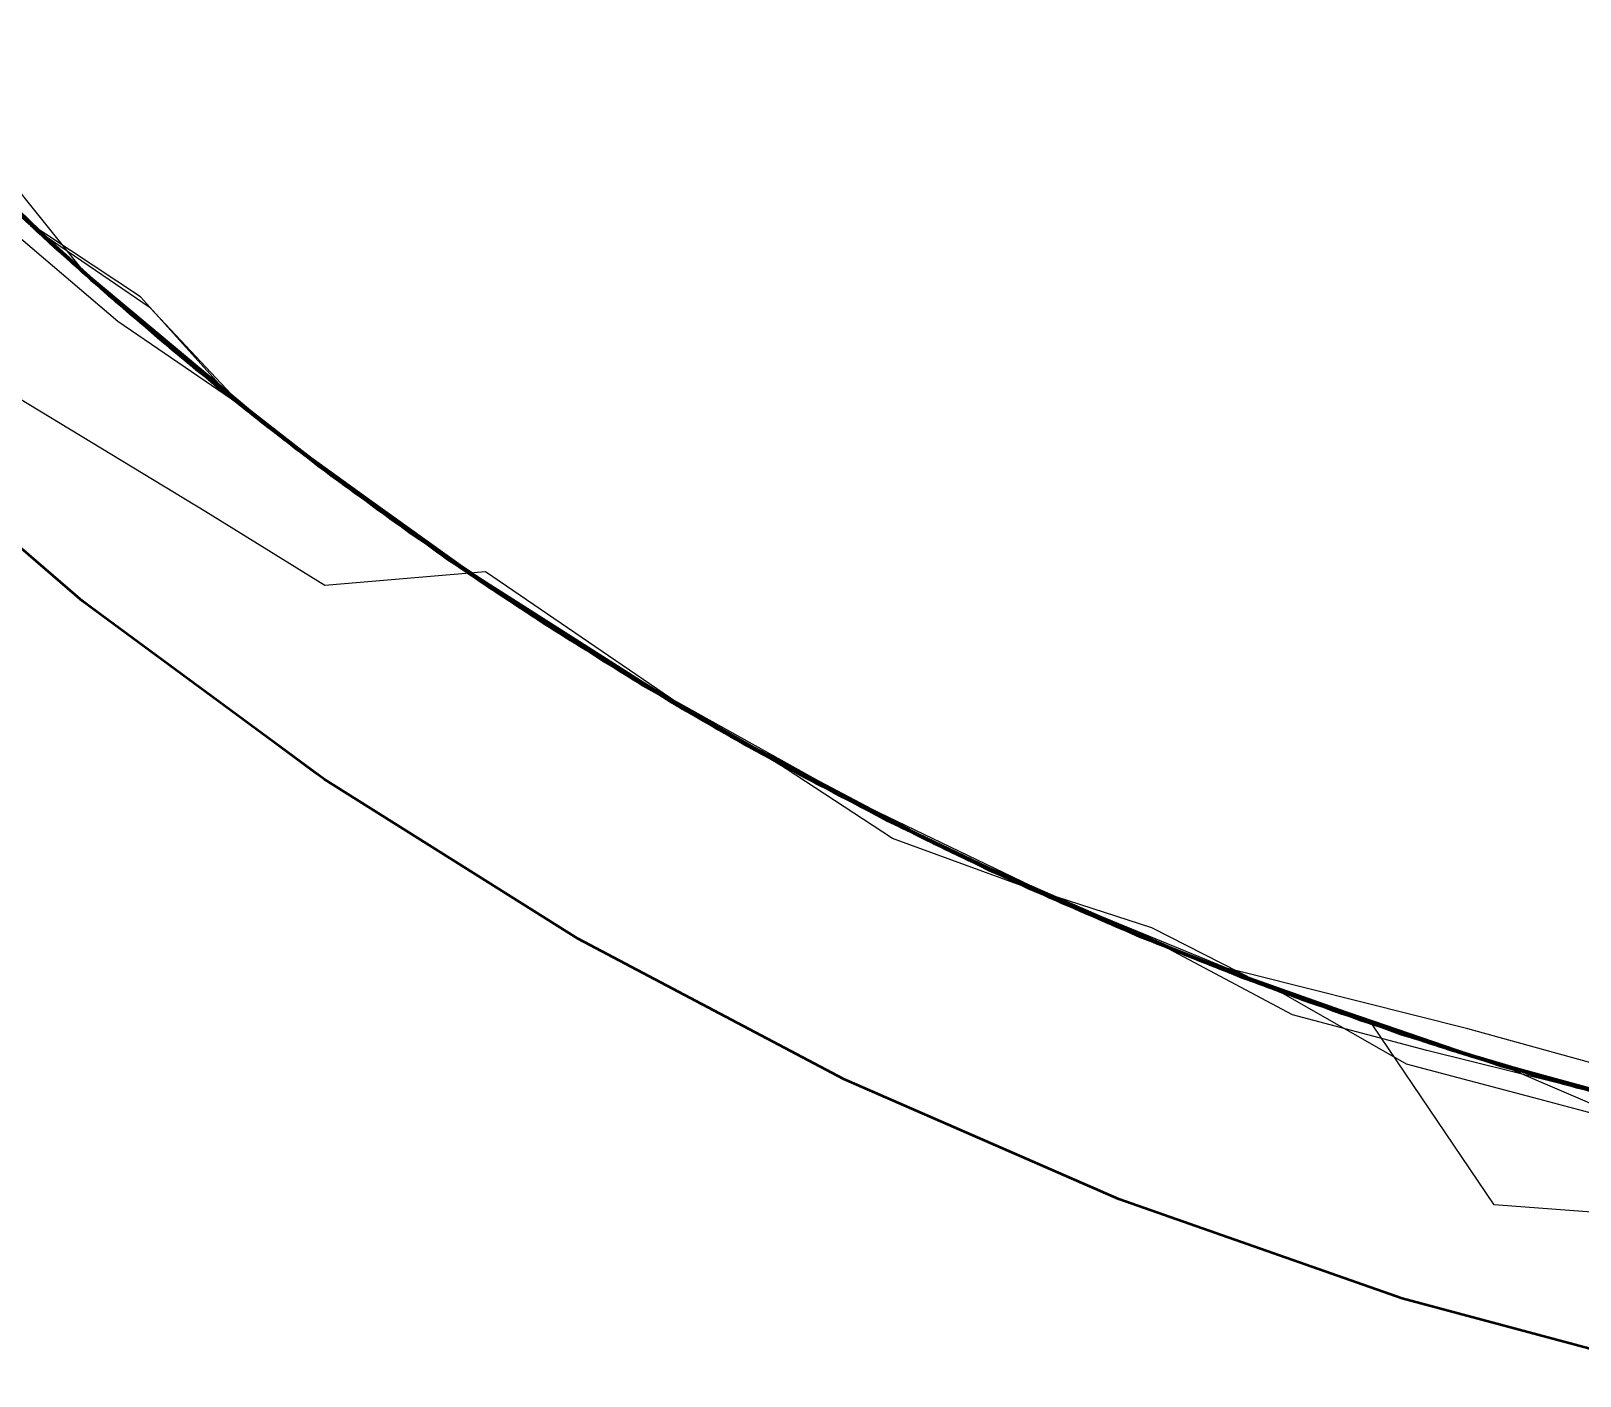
# Model space of a CAD drawing. Header units: millimetres. Extents: x 0 to 420, y 0 to 297.
# Drawn here: x 191.955 to 193.498, y 263.1 to 264.441 of the extents above; entities that cross this region are included whole.
import ezdxf

# ---------------------------------------------------------------- set-up
doc = ezdxf.new("R2010")
doc.units = ezdxf.units.MM
doc.linetypes.add('DASHED', pattern=[1.524, 1.27, -0.254])
doc.layers.add('HIDDEN', color=8, linetype='DASHED', lineweight=25)
doc.layers.add('VISIBLE', color=7, linetype='CONTINUOUS', lineweight=50)

msp = doc.modelspace()

# ---------------------------------------------------------------- linework, layer by layer
at = {"layer": 'HIDDEN'}
for points in [[(191.95749, 264.24384), (191.75944, 264.44082)], [(191.95708, 264.2439), (191.76273, 264.43683)], [(191.95898, 264.24206), (191.76277, 264.43671)], [(191.96031, 264.24098), (191.76296, 264.43672)], [(191.9587, 264.2424), (191.76378, 264.43572)], [(191.95928, 264.24223), (191.76381, 264.43589)], [(191.96462, 264.23738), (191.76926, 264.43026)], [(191.96727, 264.23454), (191.77021, 264.42892)], [(191.9608, 264.24022), (191.77176, 264.42688)], [(191.97065, 264.23144), (191.77405, 264.42479)], [(191.96932, 264.23264), (191.77687, 264.42179)], [(191.97435, 264.22807), (191.77782, 264.42087)], [(191.9781, 264.22443), (191.78, 264.41818)], [(191.97559, 264.22693), (191.78006, 264.41844)], [(191.97715, 264.22557), (191.78014, 264.41847)], [(191.97642, 264.22621), (191.78134, 264.4171)], [(191.98051, 264.22242), (191.78294, 264.41538)], [(191.98512, 264.21854), (191.78468, 264.41373)], [(191.98097, 264.22205), (191.78581, 264.41239)], [(191.98637, 264.21723), (191.78743, 264.41083)], [(191.98509, 264.21854), (191.78769, 264.41053)], [(191.98911, 264.21518), (191.78857, 264.40981)], [(191.98777, 264.21594), (191.78877, 264.40934)], [(191.98953, 264.21434), (191.79257, 264.40532)], [(191.99111, 264.21292), (191.79387, 264.404)], [(191.99295, 264.21134), (191.79395, 264.40415)], [(191.99575, 264.21095), (191.79742, 264.40272)], [(191.99555, 264.20887), (191.7982, 264.39944)], [(191.99882, 264.20665), (191.80135, 264.39714)], [(192.00322, 264.20203), (191.80557, 264.39183)], [(192.00356, 264.20173), (191.80574, 264.39176)], [(192.0055, 264.2), (191.80748, 264.38985)], [(192.00572, 264.19978), (191.8085, 264.38872)], [(192.0069, 264.19875), (191.8094, 264.38788)], [(192.01095, 264.19555), (191.8105, 264.3873)], [(192.01219, 264.19421), (191.81418, 264.38312)], [(192.01551, 264.19111), (191.81763, 264.37943)], [(192.01679, 264.19002), (191.81812, 264.37895)], [(192.017, 264.18981), (191.81881, 264.37822)], [(192.02452, 264.1836), (191.82345, 264.37406)], [(192.02462, 264.18322), (191.82417, 264.37293)], [(192.02507, 264.18269), (191.82634, 264.37055)], [(192.02785, 264.18005), (191.82861, 264.36817)], [(192.02762, 264.18046), (191.82886, 264.36798)], [(192.03186, 264.17659), (191.83177, 264.3649)], [(192.03298, 264.17577), (191.83402, 264.36277)], [(192.0389, 264.17049), (191.83983, 264.35685)], [(191.97341, 264.22879), (191.84206, 264.35452)], [(192.04337, 264.16672), (191.84561, 264.35109)], [(192.04999, 264.16097), (191.84996, 264.34668)], [(192.05354, 264.15793), (191.85406, 264.34265)], [(191.97871, 264.2241), (191.85477, 264.34194)], [(192.0544, 264.15718), (191.8548, 264.34189)], [(191.9572, 264.24419), (191.85607, 264.34109)], [(192.06341, 264.14947), (191.86307, 264.33372)], [(192.02956, 264.17999), (191.86492, 264.33231)], [(192.08402, 264.1325), (191.88192, 264.3155)], [(192.08295, 264.13288), (191.88206, 264.31505)], [(192.09219, 264.12535), (191.8836, 264.31375)], [(192.08506, 264.13112), (191.88383, 264.31336)], [(192.09734, 264.12085), (191.88898, 264.30846)], [(192.09575, 264.12213), (191.89081, 264.30655)], [(192.09971, 264.11889), (191.8942, 264.30332)], [(192.10301, 264.11606), (191.90058, 264.29704)], [(192.11246, 264.10819), (191.90558, 264.29238)], [(192.01537, 264.19124), (191.93014, 264.29702)], [(192.11901, 264.10287), (191.91666, 264.28176)], [(192.08627, 264.13008), (191.92172, 264.27696)], [(192.13856, 264.08682), (191.92975, 264.26932)], [(192.13957, 264.08598), (191.93108, 264.26799)], [(192.13971, 264.08597), (191.93379, 264.26557)], [(192.14385, 264.08251), (191.93486, 264.26451)], [(192.08083, 264.13466), (191.93595, 264.26355)], [(192.14418, 264.08236), (191.93598, 264.26352)], [(192.14721, 264.07964), (191.93727, 264.26216)], [(192.14652, 264.08047), (191.93951, 264.26021)], [(192.15091, 264.07696), (191.94047, 264.25938)], [(192.15471, 264.07384), (191.94469, 264.2553)], [(192.15103, 264.07684), (191.94512, 264.25498)], [(192.0639, 264.17594), (191.94694, 264.2533)], [(192.15815, 264.07119), (191.94929, 264.25115)], [(192.16217, 264.06792), (191.94957, 264.25084)], [(192.16212, 264.06795), (191.95424, 264.24652)], [(192.1649, 264.06597), (191.95445, 264.24685)], [(192.16503, 264.06565), (191.95708, 264.2439)], [(192.0734, 264.16491), (191.9572, 264.24419)], [(192.16842, 264.06306), (191.95749, 264.24384)], [(192.16772, 264.0638), (191.9587, 264.2424)], [(192.04113, 264.15124), (191.93779, 264.23933)], [(192.16879, 264.06259), (191.95898, 264.24206)], [(192.16847, 264.06335), (191.95928, 264.24223)], [(192.16983, 264.06183), (191.96031, 264.24098)], [(192.16347, 264.06676), (191.9608, 264.24022)], [(192.17354, 264.05922), (191.96462, 264.23738)], [(192.178, 264.05533), (191.96727, 264.23454)], [(192.17484, 264.05785), (191.96932, 264.23264)], [(192.18098, 264.05302), (191.97065, 264.23144)], [(192.11068, 264.10961), (191.97341, 264.22879)], [(192.18323, 264.05126), (191.97435, 264.22807)], [(192.18455, 264.05022), (191.97559, 264.22693)], [(192.18482, 264.05005), (191.97642, 264.22621)], [(192.18771, 264.04774), (191.97715, 264.22557)], [(192.19068, 264.04534), (191.9781, 264.22443)], [(192.12006, 264.102), (191.97871, 264.2241)], [(192.1916, 264.04465), (191.98051, 264.22242)], [(192.18941, 264.04641), (191.98097, 264.22205)], [(192.19649, 264.04115), (191.98509, 264.21854)], [(192.19938, 264.03892), (191.98512, 264.21854)], [(192.19717, 264.04036), (191.98637, 264.21723)], [(192.19987, 264.03828), (191.98777, 264.21594)], [(192.20365, 264.03589), (191.98911, 264.21518)], [(192.19992, 264.03826), (191.98953, 264.21434)], [(192.20182, 264.03676), (191.99111, 264.21292)], [(192.20412, 264.03496), (191.99295, 264.21134)], [(192.20645, 264.03316), (191.99555, 264.20887)], [(192.20746, 264.03415), (191.99575, 264.21095)], [(192.20955, 264.03113), (191.99882, 264.20665)], [(192.21418, 264.0272), (192.00322, 264.20203)], [(192.21421, 264.02719), (192.00356, 264.20173)], [(192.21698, 264.02505), (192.0055, 264.2)], [(192.21608, 264.02574), (192.00572, 264.19978)], [(192.21766, 264.02453), (192.0069, 264.19875)], [(192.22412, 264.01976), (192.01095, 264.19555)], [(192.22334, 264.02028), (192.01219, 264.19421)], [(192.22625, 264.01796), (192.01537, 264.19124)], [(192.22653, 264.01774), (192.01551, 264.19111)], [(192.229, 264.0159), (192.01679, 264.19002)], [(192.22835, 264.01637), (192.017, 264.18981)], [(192.23895, 264.00854), (192.02452, 264.1836)], [(192.23719, 264.00969), (192.02462, 264.18322)], [(192.23695, 264.00982), (192.02507, 264.18269)], [(192.23943, 264.00795), (192.02762, 264.18046)], [(192.24062, 264.00677), (192.02785, 264.18005)], [(192.20358, 264.03746), (192.02956, 264.17999)], [(192.24495, 264.00366), (192.03186, 264.17659)], [(192.24505, 264.00372), (192.03298, 264.17577)], [(192.25099, 263.99911), (192.0389, 264.17049)], [(192.25424, 263.99684), (192.04337, 264.16672)], [(192.15692, 264.07211), (192.0639, 264.17594)], [(192.15453, 264.07403), (192.04113, 264.15124)], [(192.26293, 263.99035), (192.04999, 264.16097)], [(192.26599, 263.98807), (192.05354, 264.15793)], [(192.2668, 263.98748), (192.0544, 264.15718)], [(192.16934, 264.06246), (192.0734, 264.16491)], [(192.2766, 263.98022), (192.06341, 264.14947)], [(192.23217, 264.01345), (192.08083, 264.13466)], [(192.29642, 263.96573), (192.08295, 264.13288)], [(192.2989, 263.96457), (192.08402, 264.1325)], [(192.29897, 263.96389), (192.08506, 264.13112)], [(192.25925, 263.99309), (192.08627, 264.13008)], [(192.31361, 263.95351), (192.09219, 264.12535)], [(192.31367, 263.95328), (192.09575, 264.12213)], [(192.31898, 263.94945), (192.09734, 264.12085)], [(192.31786, 263.95033), (192.09971, 264.11889)], [(192.31793, 263.95023), (192.10301, 264.11606)], [(192.25357, 263.99725), (192.11068, 264.10961)], [(192.33241, 263.93968), (192.11246, 264.10819)], [(192.12885, 263.96172), (191.90354, 264.09826)], [(192.33368, 263.93902), (192.11901, 264.10287)], [(192.26728, 263.98711), (192.12006, 264.102)], [(191.99807, 263.87904), (191.77246, 264.07416)], [(192.36005, 263.92044), (192.13856, 264.08682)], [(192.36065, 263.92005), (192.13957, 264.08598)], [(192.3581, 263.92188), (192.13971, 264.08597)], [(192.3655, 263.91662), (192.14385, 264.08251)], [(192.3652, 263.91695), (192.14418, 264.08236)], [(192.36632, 263.91618), (192.14652, 264.08047)], [(192.36971, 263.91353), (192.14721, 264.07964)], [(192.37426, 263.91069), (192.15091, 264.07696)], [(192.36932, 263.9141), (192.15103, 264.07684)], [(192.37325, 263.9114), (192.15453, 264.07403)], [(192.37777, 263.90828), (192.15471, 264.07384)], [(192.37967, 263.90698), (192.15692, 264.07211)], [(192.38009, 263.90675), (192.15815, 264.07119)], [(192.38242, 263.9051), (192.16212, 264.06795)], [(192.38784, 263.9014), (192.16217, 264.06792)], [(192.37892, 263.9075), (192.16347, 264.06676)], [(192.38785, 263.90139), (192.1649, 264.06597)], [(192.38545, 263.90303), (192.16503, 264.06565)], [(192.39007, 263.90072), (192.16772, 264.0638)], [(192.39014, 263.89983), (192.16842, 264.06306)], [(192.39022, 263.90021), (192.16847, 264.06335)], [(192.39101, 263.89921), (192.16879, 264.06259)], [(192.39312, 263.89787), (192.16934, 264.06246)], [(192.39131, 263.89906), (192.16983, 264.06183)], [(192.39485, 263.89682), (192.17354, 264.05922)], [(192.39234, 263.89833), (192.17484, 264.05785)], [(192.40119, 263.89229), (192.178, 264.05533)], [(192.40391, 263.89051), (192.18098, 264.05302)], [(192.40491, 263.88984), (192.18323, 264.05126)], [(192.40579, 263.88924), (192.18455, 264.05022)], [(192.40527, 263.88961), (192.18482, 264.05005)], [(192.41063, 263.88596), (192.18771, 264.04774)], [(192.41002, 263.8864), (192.18941, 264.04641)], [(192.4166, 263.8821), (192.19068, 264.04534)], [(192.41503, 263.88301), (192.1916, 264.04465)], [(192.42051, 263.87961), (192.19649, 264.04115)], [(192.41915, 263.88029), (192.19717, 264.04036)], [(192.42578, 263.87609), (192.19938, 264.03892)], [(192.42328, 263.87754), (192.19987, 264.03828)], [(192.4225, 263.8781), (192.19992, 264.03826)], [(192.42493, 263.87645), (192.20182, 264.03676)], [(192.38617, 263.90531), (192.20358, 264.03746)], [(192.43065, 263.87315), (192.20365, 264.03589)], [(192.42673, 263.87527), (192.20412, 264.03496)], [(192.42978, 263.87326), (192.20645, 264.03316)], [(192.43132, 263.87338), (192.20746, 264.03415)], [(192.43238, 263.87153), (192.20955, 264.03113)], [(192.43728, 263.86827), (192.21418, 264.0272)], [(192.43774, 263.868), (192.21421, 264.02719)], [(192.43854, 263.86744), (192.21608, 264.02574)], [(192.4407, 263.86602), (192.21698, 264.02505)], [(192.44054, 263.86613), (192.21766, 264.02453)], [(192.44641, 263.8623), (192.22334, 264.02028)], [(192.44808, 263.8612), (192.22412, 264.01976)], [(192.44905, 263.86055), (192.22625, 264.01796)], [(192.44958, 263.86021), (192.22653, 264.01774)], [(192.45176, 263.85879), (192.22835, 264.01637)], [(192.45345, 263.85769), (192.229, 264.0159)], [(192.38958, 263.90021), (192.23217, 264.01345)], [(192.46087, 263.85285), (192.23695, 264.00982)], [(192.45975, 263.85359), (192.23719, 264.00969)], [(192.46538, 263.84996), (192.23895, 264.00854)], [(192.46314, 263.85139), (192.23943, 264.00795)], [(192.46591, 263.84929), (192.24062, 264.00677)], [(192.46988, 263.84696), (192.24495, 264.00366)], [(192.46913, 263.84752), (192.24505, 264.00372)], [(192.47501, 263.84364), (192.25099, 263.99911)], [(192.40174, 263.89196), (192.25357, 263.99725)], [(192.47827, 263.84174), (192.25424, 263.99684)], [(192.44006, 263.86646), (192.25925, 263.99309)], [(192.48767, 263.83568), (192.26293, 263.99035)], [(192.49028, 263.83401), (192.26599, 263.98807)], [(192.49089, 263.83362), (192.2668, 263.98748)], [(192.49155, 263.83319), (192.26728, 263.98711)], [(192.50152, 263.82687), (192.2766, 263.98022)], [(192.52138, 263.81447), (192.29642, 263.96573)], [(192.52539, 263.81262), (192.2989, 263.96457)], [(192.24749, 263.88808), (192.12885, 263.96172)], [(192.52449, 263.81254), (192.29897, 263.96389)], [(192.54582, 263.79949), (192.31361, 263.95351)], [(192.54333, 263.80094), (192.31367, 263.95328)], [(192.54749, 263.79843), (192.31786, 263.95033)], [(192.54424, 263.80036), (192.31793, 263.95023)], [(192.55247, 263.79531), (192.31898, 263.94945)], [(192.56434, 263.78778), (192.33241, 263.93968)], [(192.55959, 263.79105), (192.33368, 263.93902)], [(192.58778, 263.77417), (192.3581, 263.92188)], [(192.59299, 263.77102), (192.36005, 263.92044)], [(192.5931, 263.77102), (192.36065, 263.92005)], [(192.59787, 263.76821), (192.3652, 263.91695)], [(192.59852, 263.76771), (192.3655, 263.91662)], [(192.59766, 263.76834), (192.36632, 263.91618)], [(192.59881, 263.76766), (192.36932, 263.9141)], [(192.60348, 263.76464), (192.36971, 263.91353)], [(192.60322, 263.76507), (192.37325, 263.9114)], [(192.60915, 263.76158), (192.37426, 263.91069)], [(192.61262, 263.75962), (192.37777, 263.90828)], [(192.60622, 263.76345), (192.37892, 263.9075)], [(192.61388, 263.75884), (192.37967, 263.90698)], [(192.61371, 263.75895), (192.38009, 263.90675)], [(192.61394, 263.75881), (192.38242, 263.9051)], [(192.61717, 263.75693), (192.38545, 263.90303)], [(192.57649, 263.78408), (192.38617, 263.90531)], [(192.40741, 263.9017), (192.24749, 263.88808)], [(192.62533, 263.75221), (192.38784, 263.9014)], [(192.62203, 263.75398), (192.38785, 263.90139)], [(192.55265, 263.79526), (192.38958, 263.90021)], [(192.62421, 263.75415), (192.39007, 263.90072)], [(192.62252, 263.75384), (192.39014, 263.89983)], [(192.62329, 263.75372), (192.39022, 263.90021)], [(192.62443, 263.75273), (192.39101, 263.89921)], [(192.6248, 263.75256), (192.39131, 263.89906)], [(192.6207, 263.75489), (192.39234, 263.89833)], [(192.62654, 263.75152), (192.39312, 263.89787)], [(192.62729, 263.75112), (192.39485, 263.89682)], [(192.63558, 263.74627), (192.40119, 263.89229)], [(192.55486, 263.79397), (192.40174, 263.89196)], [(192.63823, 263.74479), (192.40391, 263.89051)], [(192.63815, 263.74486), (192.40491, 263.88984)], [(192.63641, 263.74584), (192.40527, 263.88961)], [(192.63812, 263.74486), (192.40579, 263.88924)], [(192.63281, 263.7479), (192.40741, 263.9017)], [(192.2376, 263.70128), (191.99807, 263.87904)], [(192.64165, 263.74284), (192.41002, 263.8864)], [(192.64467, 263.74109), (192.41063, 263.88596)], [(192.64958, 263.73833), (192.41503, 263.88301)], [(192.65455, 263.73579), (192.4166, 263.8821)], [(192.65285, 263.73648), (192.41915, 263.88029)], [(192.65578, 263.73496), (192.42051, 263.87961)], [(192.65584, 263.7348), (192.4225, 263.8781)], [(192.65704, 263.73413), (192.42328, 263.87754)], [(192.65926, 263.73285), (192.42493, 263.87645)], [(192.66232, 263.73122), (192.42578, 263.87609)], [(192.66107, 263.73192), (192.42673, 263.87527)], [(192.66433, 263.73008), (192.42978, 263.87326)], [(192.66837, 263.72806), (192.43065, 263.87315)], [(192.66596, 263.72965), (192.43132, 263.87338)], [(192.66614, 263.72873), (192.43238, 263.87153)], [(192.67131, 263.7261), (192.43728, 263.86827)], [(192.67272, 263.72535), (192.43774, 263.868)], [(192.67223, 263.72558), (192.43854, 263.86744)], [(192.62804, 263.75066), (192.44006, 263.86646)], [(192.67433, 263.72441), (192.44054, 263.86613)], [(192.67539, 263.72382), (192.4407, 263.86602)], [(192.68014, 263.72118), (192.44641, 263.8623)], [(192.68164, 263.72036), (192.44808, 263.8612)], [(192.68262, 263.7198), (192.44905, 263.86055)], [(192.68347, 263.71933), (192.44958, 263.86021)], [(192.68608, 263.7179), (192.45176, 263.85879)], [(192.68885, 263.71635), (192.45345, 263.85769)], [(192.69328, 263.71398), (192.45975, 263.85359)], [(192.69567, 263.7126), (192.46087, 263.85285)], [(192.69754, 263.71159), (192.46314, 263.85139)], [(192.70244, 263.70875), (192.46538, 263.84996)], [(192.70261, 263.70853), (192.46591, 263.84929)], [(192.70407, 263.70801), (192.46913, 263.84752)], [(192.70541, 263.70726), (192.46988, 263.84696)], [(192.7098, 263.70487), (192.47501, 263.84364)], [(192.71406, 263.70272), (192.47827, 263.84174)], [(192.72305, 263.69775), (192.48767, 263.83568)], [(192.72516, 263.6966), (192.49028, 263.83401)], [(192.72554, 263.6964), (192.49089, 263.83362)], [(192.72637, 263.69594), (192.49155, 263.83319)], [(192.73704, 263.69021), (192.50152, 263.82687)], [(192.75667, 263.67986), (192.52138, 263.81447)], [(192.76047, 263.67785), (192.52449, 263.81254)], [(192.76222, 263.67747), (192.52539, 263.81262)], [(192.78348, 263.66592), (192.54333, 263.80094)], [(192.7808, 263.66723), (192.54424, 263.80036)], [(192.78635, 263.66444), (192.54582, 263.79949)], [(192.78741, 263.66391), (192.54749, 263.79843)], [(192.79636, 263.65925), (192.55247, 263.79531)], [(192.72095, 263.69886), (192.55265, 263.79526)], [(192.71256, 263.70352), (192.55486, 263.79397)], [(192.79555, 263.65973), (192.55959, 263.79105)], [(192.80707, 263.65335), (192.56434, 263.78778)], [(192.77374, 263.67427), (192.57649, 263.78408)], [(192.82756, 263.64359), (192.58778, 263.77417)], [(192.83609, 263.63932), (192.59299, 263.77102)], [(192.83566, 263.63962), (192.5931, 263.77102)], [(192.83922, 263.6378), (192.59766, 263.76834)], [(192.84091, 263.63697), (192.59787, 263.76821)], [(192.84164, 263.63653), (192.59852, 263.76771)], [(192.83828, 263.63827), (192.59881, 263.76766)], [(192.84327, 263.63581), (192.60322, 263.76507)], [(192.84718, 263.63367), (192.60348, 263.76464)], [(192.84431, 263.63554), (192.60622, 263.76345)], [(192.85416, 263.63044), (192.60915, 263.76158)], [(192.85784, 263.62874), (192.61262, 263.75962)], [(192.85758, 263.62876), (192.61371, 263.75895)], [(192.85821, 263.62849), (192.61388, 263.75884)], [(192.85548, 263.62983), (192.61394, 263.75881)], [(192.85892, 263.62815), (192.61717, 263.75693)], [(192.85875, 263.62823), (192.6207, 263.75489)], [(192.86615, 263.62444), (192.62203, 263.75398)], [(192.86559, 263.62493), (192.62252, 263.75384)], [(192.86629, 263.62475), (192.62329, 263.75372)], [(192.86863, 263.62497), (192.62421, 263.75415)], [(192.86781, 263.62387), (192.62443, 263.75273)], [(192.86878, 263.62341), (192.6248, 263.75256)], [(192.87331, 263.62118), (192.62533, 263.75221)], [(192.87003, 263.62281), (192.62654, 263.75152)], [(192.86949, 263.62302), (192.62729, 263.75112)], [(192.82249, 263.64613), (192.62804, 263.75066)], [(192.87443, 263.62064), (192.63281, 263.7479)], [(192.87989, 263.618), (192.63558, 263.74627)], [(192.87781, 263.61915), (192.63641, 263.74584)], [(192.88032, 263.61781), (192.63812, 263.74486)], [(192.88153, 263.61724), (192.63815, 263.74486)], [(192.88265, 263.6167), (192.63823, 263.74479)], [(192.88311, 263.61648), (192.64165, 263.74284)], [(192.88855, 263.61385), (192.64467, 263.74109)], [(192.89399, 263.61133), (192.64958, 263.73833)], [(192.89681, 263.60997), (192.65285, 263.73648)], [(192.90301, 263.60743), (192.65455, 263.73579)], [(192.9009, 263.60807), (192.65578, 263.73496)], [(192.89839, 263.60922), (192.65584, 263.7348)], [(192.90071, 263.60817), (192.65704, 263.73413)], [(192.90361, 263.60673), (192.65926, 263.73285)], [(192.90563, 263.6059), (192.66107, 263.73192)], [(192.90655, 263.60538), (192.66232, 263.73122)], [(192.90878, 263.60443), (192.66433, 263.73008)], [(192.9099, 263.60391), (192.66596, 263.72965)], [(192.90959, 263.60348), (192.66614, 263.72873)], [(192.91475, 263.60164), (192.66837, 263.72806)], [(192.91502, 263.60142), (192.67131, 263.7261)], [(192.91575, 263.60107), (192.67223, 263.72558)], [(192.91769, 263.6002), (192.67272, 263.72535)], [(192.91773, 263.60015), (192.67433, 263.72441)], [(192.91977, 263.5992), (192.67539, 263.72382)], [(192.92388, 263.59731), (192.68014, 263.72118)], [(192.92554, 263.59655), (192.68164, 263.72036)], [(192.92585, 263.59639), (192.68262, 263.7198)], [(192.92717, 263.59578), (192.68347, 263.71933)], [(192.93009, 263.59443), (192.68608, 263.7179)], [(192.93385, 263.59268), (192.68885, 263.71635)], [(192.93767, 263.59104), (192.69328, 263.71398)], [(192.94011, 263.58982), (192.69567, 263.7126)], [(192.81328, 263.63612), (192.69754, 263.71159)], [(192.94872, 263.58563), (192.70244, 263.70875)], [(192.94951, 263.58535), (192.70261, 263.70853)], [(192.94864, 263.58594), (192.70407, 263.70801)], [(192.95031, 263.58521), (192.70541, 263.70726)], [(192.95416, 263.58353), (192.7098, 263.70487)], [(192.87448, 263.6208), (192.71256, 263.70352)], [(192.95999, 263.58094), (192.71406, 263.70272)], [(192.4897, 263.54186), (192.2376, 263.70128)], [(192.89404, 263.61128), (192.72095, 263.69886)], [(192.96786, 263.57727), (192.72305, 263.69775)], [(192.96933, 263.57662), (192.72516, 263.6966)], [(192.96955, 263.57652), (192.72554, 263.6964)], [(192.97048, 263.5761), (192.72637, 263.69594)], [(192.98193, 263.57098), (192.73704, 263.69021)], [(193.00108, 263.56259), (192.75667, 263.67986)], [(193.00572, 263.56055), (192.76047, 263.67785)], [(193.00805, 263.55989), (192.76222, 263.67747)], [(192.9771, 263.57632), (192.77374, 263.67427)], [(193.02644, 263.55152), (192.7808, 263.66723)], [(193.03283, 263.54892), (192.78348, 263.66592)], [(193.03681, 263.54732), (192.78635, 263.66444)], [(193.03639, 263.5474), (192.78741, 263.66391)], [(193.04034, 263.54574), (192.79555, 263.65973)], [(193.0492, 263.54195), (192.79636, 263.65925)], [(193.0594, 263.53719), (192.80707, 263.65335)], [(193.02271, 263.55324), (192.82249, 263.64613)], [(193.07618, 263.53081), (192.82756, 263.64359)], [(192.94137, 263.58925), (192.81328, 263.63612)], [(193.08704, 263.52648), (192.83566, 263.63962)], [(193.08802, 263.52598), (192.83609, 263.63932)], [(193.08657, 263.52657), (192.83828, 263.63827)], [(193.08966, 263.5253), (192.83922, 263.6378)], [(193.09295, 263.52397), (192.84091, 263.63697)], [(193.09351, 263.52371), (192.84164, 263.63653)], [(193.09216, 263.52429), (192.84327, 263.63581)], [(193.09203, 263.52466), (192.84431, 263.63554)], [(193.09949, 263.52123), (192.84718, 263.63367)], [(193.10786, 263.51795), (192.85416, 263.63044)], [(193.10577, 263.51882), (192.85548, 263.62983)], [(193.11028, 263.51694), (192.85758, 263.62876)], [(193.11191, 263.51643), (192.85784, 263.62874)], [(193.11129, 263.51661), (192.85821, 263.62849)], [(193.10527, 263.51902), (192.85875, 263.62823)], [(193.10941, 263.51736), (192.85892, 263.62815)], [(193.11782, 263.51403), (192.86559, 263.62493)], [(193.12184, 263.51394), (192.86863, 263.62497)], [(193.1189, 263.51341), (192.86615, 263.62444)], [(193.1178, 263.51405), (192.86629, 263.62475)], [(193.11986, 263.51326), (192.86781, 263.62387)], [(193.12175, 263.51249), (192.86878, 263.62341)], [(193.1203, 263.51303), (192.86949, 263.62302)], [(193.12281, 263.51212), (192.87003, 263.62281)], [(193.13038, 263.50906), (192.87331, 263.62118)], [(193.12471, 263.51129), (192.87443, 263.62064)], [(193.04024, 263.54601), (192.87448, 263.6208)], [(193.12985, 263.50969), (192.87781, 263.61915)], [(193.13278, 263.50813), (192.87989, 263.618)], [(193.1311, 263.50878), (192.88032, 263.61781)], [(193.13365, 263.50776), (192.88153, 263.61724)], [(193.13576, 263.50695), (192.88265, 263.6167)], [(193.13314, 263.50798), (192.88311, 263.61648)], [(193.14096, 263.50491), (192.88855, 263.61385)], [(193.14695, 263.50264), (192.89399, 263.61133)], [(193.07147, 263.53275), (192.89404, 263.61128)], [(193.14955, 263.5016), (192.89681, 263.60997)], [(193.14968, 263.50158), (192.89839, 263.60922)], [(193.1529, 263.50034), (192.90071, 263.60817)], [(193.15449, 263.49965), (192.9009, 263.60807)], [(193.16018, 263.49789), (192.90301, 263.60743)], [(193.1567, 263.49882), (192.90361, 263.60673)], [(193.15893, 263.49806), (192.90563, 263.6059)], [(193.15809, 263.49831), (192.90655, 263.60538)], [(193.16166, 263.49703), (192.90878, 263.60443)], [(193.16144, 263.49643), (192.90959, 263.60348)], [(193.16167, 263.49694), (192.9099, 263.60391)], [(193.1675, 263.49472), (192.91475, 263.60164)], [(193.16712, 263.49487), (192.91502, 263.60142)], [(193.16765, 263.49466), (192.91575, 263.60107)], [(193.17117, 263.49333), (192.91769, 263.6002)], [(193.1695, 263.49396), (192.91773, 263.60015)], [(193.17251, 263.49282), (192.91977, 263.5992)], [(193.17633, 263.49139), (192.92388, 263.59731)], [(193.17833, 263.49065), (192.92554, 263.59655)], [(193.17739, 263.49098), (192.92585, 263.59639)], [(193.1796, 263.49015), (192.92717, 263.59578)], [(193.18252, 263.48904), (192.93009, 263.59443)], [(193.18708, 263.48732), (192.93385, 263.59268)], [(193.1912, 263.48591), (192.93767, 263.59104)], [(193.1929, 263.48517), (192.94011, 263.58982)], [(193.07148, 263.5469), (192.94137, 263.58925)], [(193.20153, 263.48198), (192.94864, 263.58594)], [(193.20281, 263.48118), (192.94872, 263.58563)], [(193.20531, 263.48051), (192.94951, 263.58535)], [(193.2033, 263.4814), (192.95031, 263.58521)], [(193.20682, 263.48026), (192.95416, 263.58353)], [(193.21445, 263.47733), (192.95999, 263.58094)], [(193.22085, 263.47488), (192.96786, 263.57727)], [(193.22146, 263.47469), (192.96933, 263.57662)], [(193.22167, 263.4746), (192.96955, 263.57652)], [(193.22259, 263.47427), (192.97048, 263.5761)], [(193.18579, 263.49062), (192.9771, 263.57632)], [(193.23493, 263.46981), (192.98193, 263.57098)], [(193.25331, 263.46329), (193.00108, 263.56259)], [(193.25898, 263.46128), (193.00572, 263.56055)], [(193.26145, 263.46055), (193.00805, 263.55989)], [(193.228, 263.47231), (193.02271, 263.55324)], [(193.27993, 263.45385), (193.02644, 263.55152)], [(193.29003, 263.45057), (193.03283, 263.54892)], [(192.75298, 263.40167), (192.4897, 263.54186)], [(193.29317, 263.44948), (193.03639, 263.5474)], [(193.29743, 263.44823), (193.03681, 263.54732)], [(193.20944, 263.47932), (193.04024, 263.54601)], [(193.29265, 263.44967), (193.04034, 263.54574)], [(193.30952, 263.44395), (193.0492, 263.54195)], [(193.32003, 263.44001), (193.0594, 263.53719)], [(193.25277, 263.46348), (193.07147, 263.53275)], [(193.19336, 263.485), (193.07148, 263.5469)], [(193.33233, 263.43642), (193.07618, 263.53081)], [(193.34252, 263.4331), (193.08657, 263.52657)], [(193.34595, 263.43212), (193.08704, 263.52648)], [(193.21186, 263.46023), (193.08802, 263.52598)], [(193.34763, 263.43144), (193.08966, 263.5253)], [(193.34809, 263.43161), (193.09203, 263.52466)], [(193.34859, 263.43114), (193.09216, 263.52429)], [(193.35254, 263.42987), (193.09295, 263.52397)], [(193.3528, 263.42979), (193.09351, 263.52371)], [(193.35905, 263.42778), (193.09949, 263.52123)], [(193.359, 263.4278), (193.10527, 263.51902)], [(193.36349, 263.42636), (193.10577, 263.51882)], [(193.36883, 263.42466), (193.10786, 263.51795)], [(193.36731, 263.42515), (193.10941, 263.51736)], [(193.37035, 263.42411), (193.11028, 263.51694)], [(193.37172, 263.42376), (193.11129, 263.51661)], [(193.37311, 263.42337), (193.11191, 263.51643)], [(193.37629, 263.42232), (193.1178, 263.51405)], [(193.37769, 263.42188), (193.11782, 263.51403)], [(193.37891, 263.42137), (193.1189, 263.51341)], [(193.38658, 263.44634), (193.11986, 263.51326)], [(193.37843, 263.42165), (193.1203, 263.51303)], [(193.38217, 263.42048), (193.12175, 263.51249)], [(193.38234, 263.42171), (193.12184, 263.51394)], [(193.38326, 263.42022), (193.12281, 263.51212)], [(193.38234, 263.42042), (193.12471, 263.51129)], [(193.39051, 263.41853), (193.12985, 263.50969)], [(193.39511, 263.41646), (193.13038, 263.50906)], [(193.38912, 263.41831), (193.1311, 263.50878)], [(193.39291, 263.41718), (193.13278, 263.50813)], [(193.39048, 263.41789), (193.13314, 263.50798)], [(193.39308, 263.41707), (193.13365, 263.50776)], [(193.39605, 263.41617), (193.13576, 263.50695)], [(193.40056, 263.41478), (193.14096, 263.50491)], [(193.40714, 263.41282), (193.14695, 263.50264)], [(193.40958, 263.41203), (193.14955, 263.5016)], [(193.40947, 263.41216), (193.14968, 263.50158)], [(193.41223, 263.41123), (193.1529, 263.50034)], [(193.41512, 263.41026), (193.15449, 263.49965)], [(193.41716, 263.40971), (193.1567, 263.49882)], [(193.41708, 263.40976), (193.15809, 263.49831)], [(193.41946, 263.40907), (193.15893, 263.49806)], [(193.29141, 263.45042), (193.16018, 263.49789)], [(193.42039, 263.40813), (193.16144, 263.49643)], [(193.42138, 263.40851), (193.16166, 263.49703)], [(193.4204, 263.40876), (193.16167, 263.49694)], [(193.42627, 263.407), (193.16712, 263.49487)], [(193.42689, 263.40687), (193.1675, 263.49472)], [(193.42651, 263.40693), (193.16765, 263.49466)], [(193.42847, 263.40634), (193.1695, 263.49396)], [(193.43169, 263.40538), (193.17117, 263.49333)], [(193.43225, 263.40522), (193.17251, 263.49282)], [(193.43599, 263.40412), (193.17633, 263.49139)], [(193.43589, 263.40414), (193.17739, 263.49098)], [(193.43844, 263.4034), (193.17833, 263.49065)], [(193.43925, 263.40315), (193.1796, 263.49015)], [(193.44203, 263.40232), (193.18252, 263.48904)], [(193.39899, 263.41751), (193.18579, 263.49062)], [(193.44715, 263.40081), (193.18708, 263.48732)], [(193.45216, 263.39943), (193.1912, 263.48591)], [(193.45267, 263.39923), (193.1929, 263.48517)], [(193.45219, 263.39936), (193.19336, 263.485)], [(193.46138, 263.39672), (193.20153, 263.48198)], [(193.32532, 263.41108), (193.20281, 263.48118)], [(193.46308, 263.39631), (193.2033, 263.4814)], [(193.46861, 263.39469), (193.20531, 263.48051)], [(193.46644, 263.39558), (193.20682, 263.48026)], [(193.38168, 263.42089), (193.20944, 263.47932)], [(193.47583, 263.3926), (193.21445, 263.47733)], [(193.48073, 263.39113), (193.22085, 263.47488)], [(193.4802, 263.39133), (193.22146, 263.47469)], [(193.48061, 263.3912), (193.22167, 263.4746)], [(193.4814, 263.39098), (193.22259, 263.47427)], [(193.43763, 263.40362), (193.228, 263.47231)], [(193.34555, 263.42481), (193.21186, 263.46023)], [(193.49468, 263.38728), (193.23493, 263.46981)], [(193.43746, 263.40367), (193.25277, 263.46348)], [(193.51205, 263.38247), (193.25331, 263.46329)], [(193.51892, 263.38059), (193.25898, 263.46128)], [(193.5209, 263.38007), (193.26145, 263.46055)], [(193.54, 263.37476), (193.27993, 263.45385)], [(193.55372, 263.37135), (193.29003, 263.45057)], [(193.41265, 263.2709), (193.29141, 263.45042)], [(193.5511, 263.37204), (193.29265, 263.44967)], [(193.55648, 263.37063), (193.29317, 263.44948)], [(193.56591, 263.36838), (193.29743, 263.44823)], [(193.57585, 263.36565), (193.30952, 263.44395)], [(193.58763, 263.36241), (193.32003, 263.44001)], [(193.65216, 263.37306), (193.38658, 263.44634)], [(193.59467, 263.36092), (193.33233, 263.43642)], [(193.60472, 263.35843), (193.34252, 263.4331)], [(193.47955, 263.39156), (193.34555, 263.42481)], [(193.61103, 263.35702), (193.34595, 263.43212)], [(193.61173, 263.35672), (193.34763, 263.43144)], [(193.61108, 263.35713), (193.34809, 263.43161)], [(193.61122, 263.35684), (193.34859, 263.43114)], [(193.6181, 263.35517), (193.35254, 263.42987)], [(193.61813, 263.35521), (193.3528, 263.42979)], [(193.61862, 263.35504), (193.359, 263.4278)], [(193.62448, 263.35374), (193.35905, 263.42778)], [(193.62732, 263.35295), (193.36349, 263.42636)], [(193.63122, 263.35202), (193.36731, 263.42515)], [(193.6356, 263.35098), (193.36883, 263.42466)], [(193.45722, 263.37634), (193.32532, 263.41108)], [(193.63633, 263.35074), (193.37035, 263.42411)], [(193.63811, 263.35039), (193.37172, 263.42376)], [(193.63958, 263.35005), (193.37311, 263.42337)], [(193.64064, 263.34979), (193.37629, 263.42232)], [(193.64364, 263.34908), (193.37769, 263.42188)], [(193.64251, 263.34935), (193.37843, 263.42165)], [(193.64481, 263.34875), (193.37891, 263.42137)], [(193.55653, 263.37084), (193.38168, 263.42089)], [(193.64853, 263.34793), (193.38217, 263.42048)], [(193.64865, 263.34881), (193.38234, 263.42171)], [(193.64599, 263.34853), (193.38234, 263.42042)], [(193.64979, 263.34771), (193.38326, 263.42022)], [(193.65305, 263.34689), (193.38912, 263.41831)], [(193.65379, 263.34672), (193.39048, 263.41789)], [(193.65783, 263.34649), (193.39051, 263.41853)], [(193.65892, 263.34559), (193.39291, 263.41718)], [(193.65838, 263.34564), (193.39308, 263.41707)], [(193.66603, 263.3439), (193.39511, 263.41646)], [(193.66194, 263.34484), (193.39605, 263.41617)], [(193.61592, 263.35727), (193.39899, 263.41751)], [(193.66598, 263.34392), (193.40056, 263.41478)], [(193.6732, 263.34231), (193.40714, 263.41282)], [(193.67591, 263.34179), (193.40947, 263.41216)], [(193.67541, 263.34178), (193.40958, 263.41203)], [(193.67728, 263.34133), (193.41223, 263.41123)], [(193.68139, 263.34033), (193.41512, 263.41026)], [(193.68205, 263.34029), (193.41708, 263.40976)], [(193.68357, 263.33994), (193.41716, 263.40971)], [(193.68575, 263.33945), (193.41946, 263.40907)], [(193.02598, 263.28149), (192.75298, 263.40167)], [(193.68508, 263.33904), (193.42039, 263.40813)], [(193.68485, 263.33966), (193.4204, 263.40876)], [(193.68619, 263.33937), (193.42138, 263.40851)], [(193.69112, 263.33827), (193.42627, 263.407)], [(193.69095, 263.33831), (193.42651, 263.40693)], [(193.69282, 263.33802), (193.42689, 263.40687)], [(193.55697, 263.35125), (193.42847, 263.40634)], [(193.69777, 263.33679), (193.43169, 263.40538)], [(193.69761, 263.33684), (193.43225, 263.40522)], [(193.69998, 263.33632), (193.43589, 263.40414)], [(193.70135, 263.33603), (193.43599, 263.40412)], [(193.62505, 263.35349), (193.43746, 263.40367)], [(193.65089, 263.34739), (193.43763, 263.40362)], [(193.7043, 263.33538), (193.43844, 263.4034)], [(193.70462, 263.33532), (193.43925, 263.40315)], [(193.70726, 263.33474), (193.44203, 263.40232)], [(193.71269, 263.33357), (193.44715, 263.40081)], [(193.71889, 263.33226), (193.45216, 263.39943)], [(193.71652, 263.33275), (193.45219, 263.39936)], [(193.71797, 263.33246), (193.45267, 263.39923)], [(193.72671, 263.33062), (193.46138, 263.39672)], [(193.72832, 263.33036), (193.46308, 263.39631)], [(193.73164, 263.32995), (193.46644, 263.39558)], [(193.73788, 263.32847), (193.46861, 263.39469)], [(193.74254, 263.32726), (193.47583, 263.3926)], [(193.61302, 263.35646), (193.47955, 263.39156)], [(193.74419, 263.32695), (193.4802, 263.39133)], [(193.74504, 263.32677), (193.48061, 263.3912)], [(193.74615, 263.32649), (193.48073, 263.39113)], [(193.74556, 263.32667), (193.4814, 263.39098)], [(193.75978, 263.32382), (193.49468, 263.38728)], [(193.71986, 263.30548), (193.45722, 263.37634)], [(193.30718, 263.18199), (193.02598, 263.28149)], [(193.6877, 263.25033), (193.41265, 263.2709)], [(193.595, 263.10372), (193.30718, 263.18199)]]:
    msp.add_lwpolyline(points, dxfattribs=at)
at = {"layer": 'VISIBLE'}
for points in [[(192.00604, 263.87267), (191.77931, 264.06779)], [(192.24672, 263.69504), (192.00604, 263.87267)], [(192.5, 263.53589), (192.24672, 263.69504)], [(192.76447, 263.39612), (192.5, 263.53589)], [(193.03864, 263.2765), (192.76447, 263.39612)], [(193.32098, 263.1777), (193.03864, 263.2765)], [(193.60992, 263.10028), (193.32098, 263.1777)]]:
    msp.add_lwpolyline(points, dxfattribs=at)

doc.saveas('drawing.dxf')
